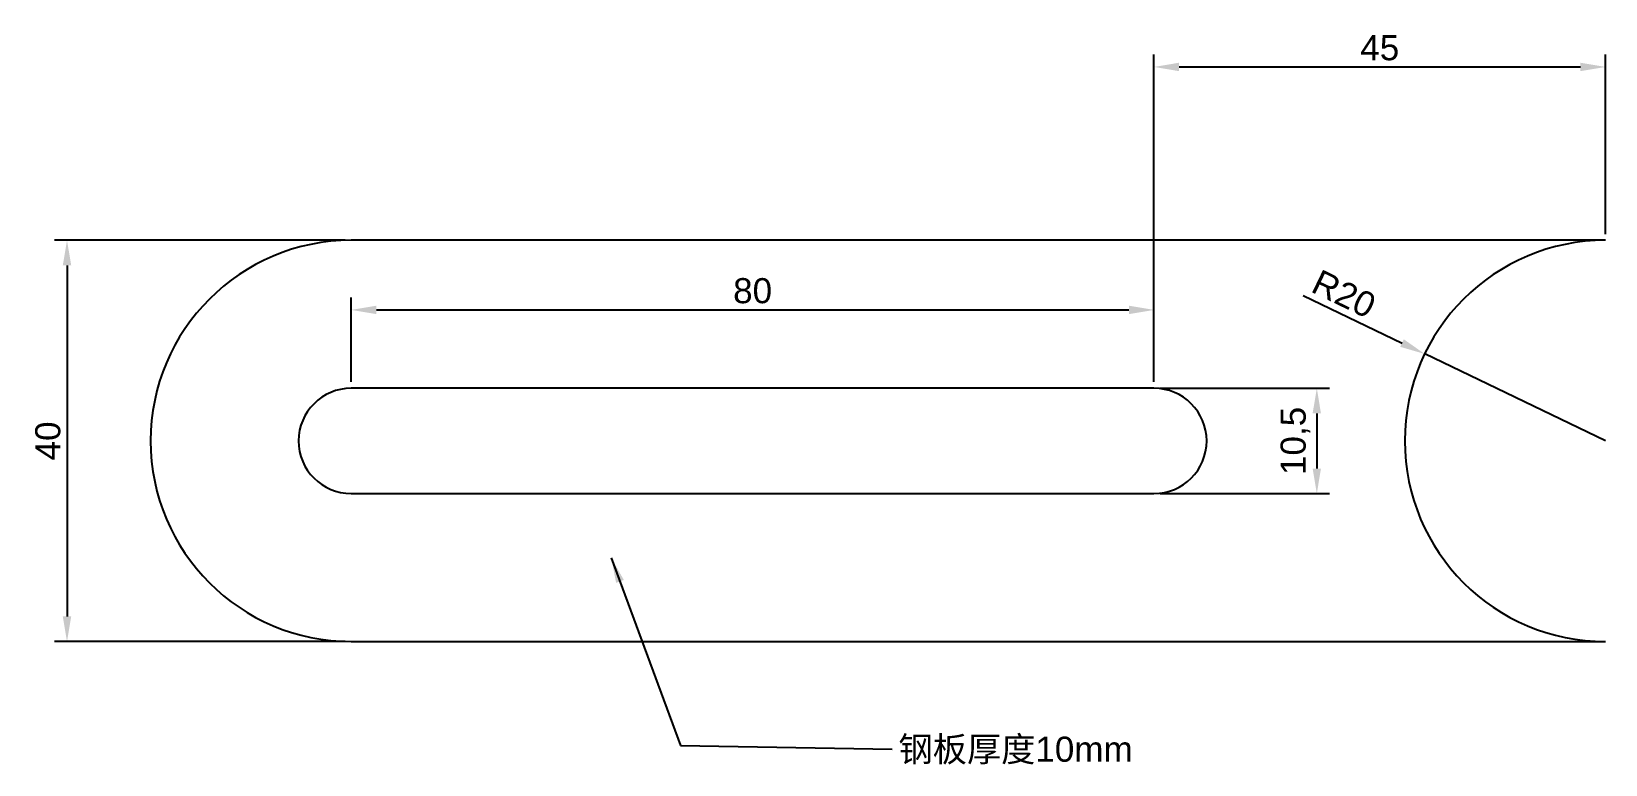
# Model space of a CAD drawing. Header units: millimetres. Extents: x -32 to 125, y -12 to 61.
import ezdxf

# ---------------------------------------------------------------- set-up
doc = ezdxf.new("R2010")
doc.units = ezdxf.units.MM
doc.styles.get("Standard").update_dxf_attribs({"font": 'arial.ttf'})
doc.dimstyles.new('ISO-25', dxfattribs={"dimtxt": 2.5, "dimasz": 2.5, "dimexe": 1.25, "dimexo": 0.625, "dimtad": 1, "dimtxsty": 'Standard', "dimcen": 2.5, "dimadec": 0, "dimazin": 0, "dimtfac": 1, "dimtmove": 0, "dimatfit": 3, "dimfxl": 1, "dimarcsym": 0})

# ---------------------------------------------------------------- blocks, each defined once
blk = doc.blocks.new('*D5')
at = {"color": 0, "lineweight": -2, "transparency": 16777216}
for p, q in [((0, 25.88), (0, 34.31)), ((2.5, 33.06), (77.5, 33.06)), ((80, 25.88), (80, 34.31))]:
    blk.add_line(p, q, dxfattribs=at)
at = {"color": 0, "transparency": 16777216}
for points in [[(2.5, 33.48), (2.5, 32.64), (0, 33.06)], [(77.5, 33.48), (77.5, 32.64), (80, 33.06)]]:
    blk.add_solid(points, dxfattribs=at)
at = {"layer": 'Defpoints', "color": 0, "transparency": 16777216}
for p in [(80, 33.06), (0, 25.25), (80, 25.25)]:
    blk.add_point(p, dxfattribs=at)
at = {"color": 0, "transparency": 16777216, "insert": (40, 34.96), "char_height": 2.5, "attachment_point": 5}
blk.add_mtext('80', dxfattribs=at)
blk = doc.blocks.new('*D6')
at = {"color": 0, "lineweight": -2, "transparency": 16777216}
for p, q in [((80, 25.88), (80, 58.53)), ((125, 40.62), (125, 58.53)), ((82.5, 57.28), (122.5, 57.28))]:
    blk.add_line(p, q, dxfattribs=at)
at = {"color": 0, "transparency": 16777216}
for points in [[(82.5, 57.7), (82.5, 56.86), (80, 57.28)], [(122.5, 57.7), (122.5, 56.86), (125, 57.28)]]:
    blk.add_solid(points, dxfattribs=at)
at = {"layer": 'Defpoints', "color": 0, "transparency": 16777216}
for p in [(125, 57.28), (125, 40), (80, 25.25)]:
    blk.add_point(p, dxfattribs=at)
at = {"color": 0, "transparency": 16777216, "insert": (102.5, 59.18), "char_height": 2.5, "attachment_point": 5}
blk.add_mtext('45', dxfattribs=at)
blk = doc.blocks.new('*D7')
at = {"color": 0, "lineweight": -2, "transparency": 16777216}
for p, q in [((80.62, 25.25), (97.48, 25.25)), ((96.23, 22.75), (96.23, 17.25)), ((80.62, 14.75), (97.48, 14.75))]:
    blk.add_line(p, q, dxfattribs=at)
at = {"color": 0, "transparency": 16777216}
for points in [[(95.81, 22.75), (96.64, 22.75), (96.23, 25.25)], [(95.81, 17.25), (96.64, 17.25), (96.23, 14.75)]]:
    blk.add_solid(points, dxfattribs=at)
at = {"layer": 'Defpoints', "color": 0, "transparency": 16777216}
for p in [(80, 25.25), (80, 14.75), (96.23, 14.75)]:
    blk.add_point(p, dxfattribs=at)
at = {"color": 0, "transparency": 16777216, "insert": (94.1, 20), "char_height": 2.5, "attachment_point": 5, "rotation": 90}
blk.add_mtext('10,5', dxfattribs=at)
blk = doc.blocks.new('*D8')
at = {"color": 0, "lineweight": -2, "transparency": 16777216}
for p, q in [((-0.62, 40), (-29.58, 40)), ((-28.33, 37.5), (-28.33, 2.5)), ((-0.62, 0), (-29.58, 0))]:
    blk.add_line(p, q, dxfattribs=at)
at = {"color": 0, "transparency": 16777216}
for points in [[(-28.75, 37.5), (-27.91, 37.5), (-28.33, 40)], [(-28.75, 2.5), (-27.91, 2.5), (-28.33, 0)]]:
    blk.add_solid(points, dxfattribs=at)
at = {"layer": 'Defpoints', "color": 0, "transparency": 16777216}
for p in [(0, 40), (-28.33, 0), (0, 0)]:
    blk.add_point(p, dxfattribs=at)
at = {"color": 0, "transparency": 16777216, "insert": (-30.23, 20), "char_height": 2.5, "attachment_point": 5, "rotation": 90}
blk.add_mtext('40', dxfattribs=at)
blk = doc.blocks.new('*D9')
at = {"color": 0, "lineweight": -2, "transparency": 16777216}
for p, q in [((94.86, 34.5), (104.72, 29.75)), ((125, 20), (106.98, 28.67))]:
    blk.add_line(p, q, dxfattribs=at)
at = {"color": 0, "transparency": 16777216}
blk.add_solid([(104.9, 30.13), (104.54, 29.38), (106.98, 28.67)], dxfattribs=at)
at = {"layer": 'Defpoints', "color": 0, "transparency": 16777216}
for p in [(106.98, 28.67), (125, 20)]:
    blk.add_point(p, dxfattribs=at)
at = {"color": 0, "transparency": 16777216, "insert": (98.93, 34.65), "char_height": 2.5, "attachment_point": 5, "rotation": 334.3107}
blk.add_mtext('R20', dxfattribs=at)

msp = doc.modelspace()

# ---------------------------------------------------------------- linework, layer by layer
at = {"color": 0}
for points in [[(125, 40), (0, 40)], [(80, 25.25), (0, 25.25)], [(0, 14.75), (80, 14.75)], [(0, 0), (125, 0)]]:
    msp.add_lwpolyline(points, dxfattribs=at)
for centre, radius, start, end in [((0, 20), 20, 90, 270), ((125, 20), 20, 90, 270), ((0, 20), 5.25, 90, 270), ((80, 20), 5.25, 270, 90)]:
    msp.add_arc(centre, radius, start, end, dxfattribs=at)

# ---------------------------------------------------------------- texts
at = {"color": 3, "insert": (54.537, -9.476), "char_height": 2.5, "width": 24.73779, "attachment_point": 1}
msp.add_mtext('{\\fSimSun|b0|i0|c134|p2;钢板厚度}10mm', dxfattribs=at)

# ---------------------------------------------------------------- dimensions: what is measured, and where the dimension line sits
at = {"color": 3}
for base, p1, p2, picture, middle in [((125, 57.279), (80, 25.25), (125, 40), '*D6', (102.5, 59.175)), ((80, 33.061), (0, 25.25), (80, 25.25), '*D5', (40, 34.963))]:
    dim = msp.add_linear_dim(base=base, p1=p1, p2=p2, dimstyle='ISO-25', dxfattribs=at)
    dim.commit()
    dim.dimension.update_dxf_attribs({"geometry": picture, "text_midpoint": middle})
for base, p1, p2, picture, middle in [((-28.329, 0), (0, 40), (0, 0), '*D8', (-30.23, 20)), ((96.225, 14.75), (80, 25.25), (80, 14.75), '*D7', (94.098, 20))]:
    dim = msp.add_linear_dim(base=base, p1=p1, p2=p2, angle=90, dimstyle='ISO-25', dxfattribs=at)
    dim.commit()
    dim.dimension.update_dxf_attribs({"geometry": picture, "text_midpoint": middle})
dim = msp.add_radius_dim(center=(125, 20), mpoint=(106.977, 28.67), dimstyle='ISO-25', dxfattribs=at)
dim.commit()
dim.dimension.update_dxf_attribs({"geometry": '*D9', "text_midpoint": (98.109, 32.936), "dimtype": 164})

# ---------------------------------------------------------------- leaders
at = {"color": 3, "annotation_type": 0, "has_hookline": 1, "hookline_direction": 0, "text_width": 23.668}
msp.add_leader([(25.913, 8.342), (32.818, -10.354), (53.912, -10.726)], dimstyle='ISO-25', override={"dimgap": 0.625, "dimtad": 0}, dxfattribs=at)

doc.saveas('drawing.dxf')
